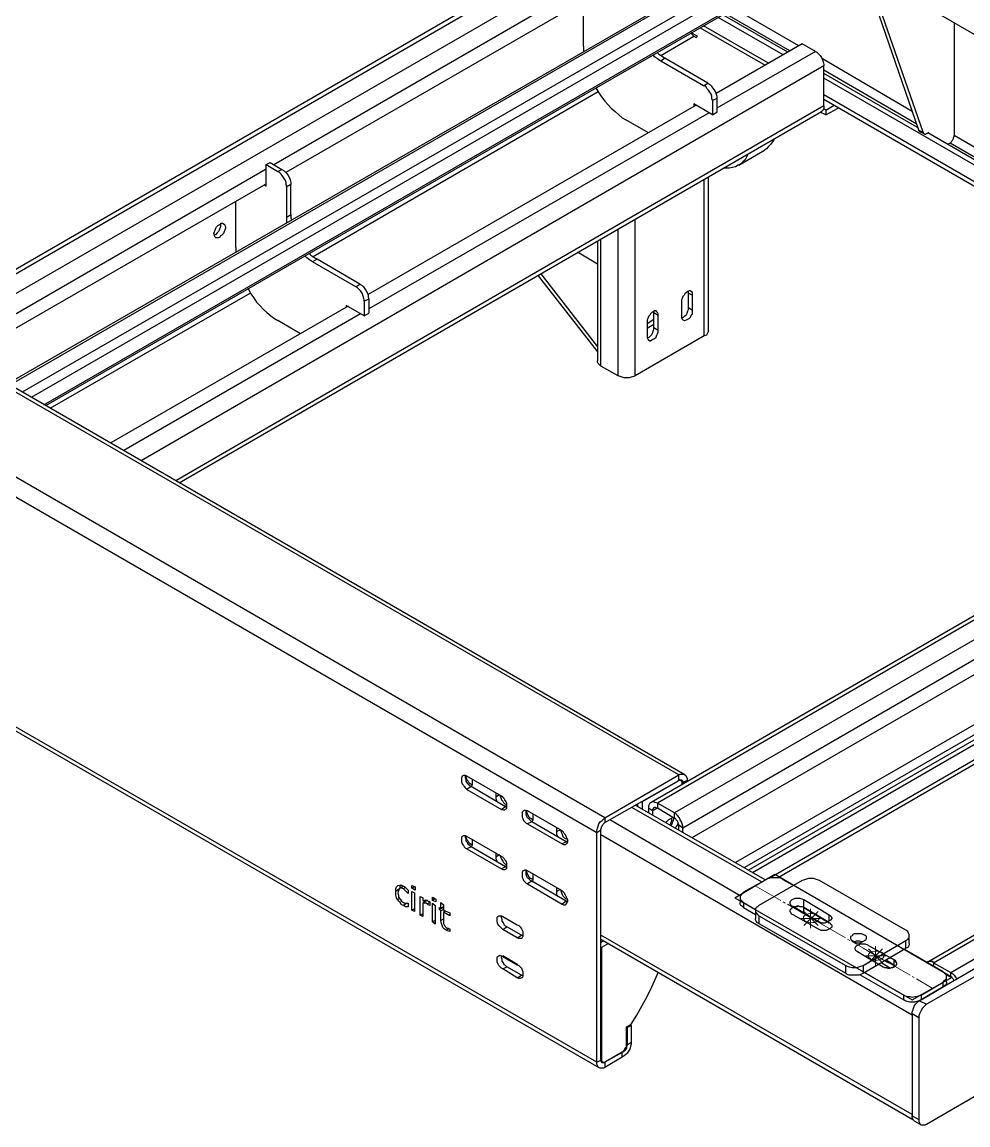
# Model space of a CAD drawing. Header units: millimetres. Extents: x -54 to 6594, y -112 to 3218.
# Drawn here: x 232 to 715, y -112 to 452 of the extents above; entities that cross this region are included whole.
import ezdxf

# ---------------------------------------------------------------- set-up
doc = ezdxf.new("R2010")
doc.units = ezdxf.units.MM
for name, pattern in [('AI-Linetype-1', [19.05, 15.24, -1.27, 1.27, -1.27]), ('AI-Linetype-2', [19.05, 15.24, -1.27, 1.27, -1.27]), ('AI-Linetype-5', [19.05, 15.24, -1.27, 1.27, -1.27]), ('AI-Linetype-6', [19.05, 15.24, -1.27, 1.27, -1.27]), ('AI-Linetype-7', [19.05, 15.24, -1.27, 1.27, -1.27])]:
    doc.linetypes.add(name, pattern=pattern)

# ---------------------------------------------------------------- blocks, each defined once
blk = doc.blocks.new('LKarkas_iso')
at = {"lineweight": 25}
for points in [[(976.14, 297.04), (545.04, 545.75)], [(577.5, 527.05), (176.04, 294.92)], [(177.8, 293.86), (579.61, 525.99)], [(186.62, 288.92), (588.43, 520.7)], [(614.54, 491.77), (224.72, 267.05)], [(225.78, 266.35), (615.95, 491.77)], [(232.13, 262.82), (622.65, 487.89)], [(236.71, 260), (624.77, 484.01)], [(360.54, 378.88), (534.46, 479.42)], [(243.06, 256.12), (624.77, 476.6)], [(244.12, 255.76), (624.06, 475.19)], [(690.39, 396.52), (663.22, 475.19)], [(692.5, 395.46), (665.34, 473.78)], [(366.89, 375), (534.46, 471.66)], [(518.94, 439.21), (518.94, 462.84)], [(629, 439.56), (595.84, 458.61)], [(620.89, 434.97), (587.73, 454.02)], [(623.36, 436.39), (590.2, 455.44)], [(624.42, 437.09), (591.26, 456.14)], [(708.38, 451.56), (708.38, 393.7)], [(575.38, 444.5), (575.03, 444.85), (574.67, 445.21), (574.32, 445.56), (573.97, 446.26)], [(577.14, 444.5), (573.97, 446.26)], [(578.56, 448.73), (611.72, 429.68)], [(613.48, 430.74), (580.32, 449.79)], [(558.45, 434.62), (575.38, 444.5)], [(575.38, 444.5), (576.44, 443.79)], [(576.44, 443.79), (577.14, 444.5)], [(630.77, 440.62), (586.67, 415.22)], [(637.47, 436.74), (630.77, 440.62)], [(518.94, 439.21), (518.94, 437.09), (518.94, 436.74)], [(558.45, 431.8), (556.68, 432.86), (555.27, 433.92), (554.57, 434.97)], [(556.68, 436.03), (557.39, 435.33), (559.15, 434.27), (560.56, 433.21)], [(637.47, 436.74), (587.02, 407.81)], [(637.47, 436.74), (638.17, 436.39), (639.23, 435.33), (639.94, 434.62), (640.64, 433.56), (641, 432.51), (641.35, 431.45), (641.7, 430.04), (641.7, 429.33)], [(641.7, 429.33), (292.81, 227.54)], [(560.56, 433.21), (558.45, 431.8)], [(580.32, 419.1), (558.45, 431.8)], [(582.44, 420.51), (560.56, 433.21)], [(686.86, 406.05), (641, 432.86)], [(641.7, 408.87), (641.7, 429.33)], [(688.97, 399.7), (641.7, 427.21)], [(689.68, 397.93), (641.7, 425.45)], [(918.28, 263.52), (641.7, 422.98)], [(525.29, 418.04), (525.29, 418.04), (526.7, 415.57), (528.11, 413.46), (529.87, 411.34), (531.28, 409.57), (533.05, 407.81), (535.16, 406.05), (536.93, 404.28), (538.69, 402.87), (540.46, 401.81)], [(580.32, 419.1), (582.44, 420.51)], [(584.91, 411.69), (584.55, 412.75), (584.55, 413.81), (584.2, 414.87), (583.49, 415.92), (582.79, 416.98), (582.08, 417.69), (581.38, 418.75), (580.32, 419.1)], [(582.44, 420.51), (583.49, 419.81), (584.2, 419.1), (584.91, 418.04), (585.61, 417.34), (586.32, 415.92), (586.67, 414.87), (587.02, 413.81), (587.02, 412.75)], [(380.65, 331.96), (526.34, 416.28)], [(587.02, 412.75), (584.91, 411.69)], [(584.91, 411.69), (584.91, 404.28)], [(587.02, 412.75), (587.02, 405.69)], [(910.52, 259.29), (641.7, 414.51)], [(641.7, 412.4), (908.76, 258.23)], [(641.7, 408.87), (310.44, 217.31)], [(312.21, 216.25), (640.64, 406.05)], [(576.44, 409.22), (408.87, 312.56)], [(575.38, 409.93), (575.38, 408.87)], [(584.91, 404.28), (575.38, 409.93)], [(641.7, 408.87), (641.7, 407.81), (641.35, 407.11), (641, 406.4), (640.64, 406.05)], [(642.76, 406.75), (641.7, 407.46)], [(642.76, 406.75), (646.99, 409.22)], [(642.76, 404.28), (649.11, 407.81)], [(642.76, 406.75), (642.76, 404.28)], [(583.14, 405.34), (409.22, 305.15)], [(552.1, 395.11), (540.46, 401.81)], [(584.91, 404.28), (587.02, 405.69)], [(642.76, 404.28), (639.94, 405.69)], [(690.74, 395.82), (690.39, 396.17), (690.39, 396.52)], [(690.39, 396.52), (692.5, 395.46)], [(690.74, 395.82), (692.86, 394.76)], [(692.5, 395.46), (692.5, 395.11), (692.86, 394.76), (693.21, 394.41), (693.56, 394.41), (693.91, 394.41), (694.27, 394.76), (694.62, 394.76)], [(695.32, 395.46), (694.62, 394.76)], [(833.26, 315.03), (694.97, 395.11)], [(695.32, 394.76), (695.32, 395.46)], [(616.3, 391.94), (615.6, 390.52), (614.54, 389.11), (613.48, 388.06), (612.42, 387), (611.36, 386.29)], [(706.26, 389.82), (704.85, 389.11)], [(706.26, 389.82), (706.61, 390.17), (706.97, 390.52), (707.32, 391.23), (707.67, 391.58), (708.02, 392.29), (708.02, 392.64), (708.38, 393.35), (708.38, 393.7)], [(832.91, 316.79), (706.26, 389.82)], [(830.44, 323.14), (708.38, 393.7)], [(602.9, 384.17), (602.19, 382.76), (601.49, 381.35), (600.43, 380.29), (599.37, 379.24), (597.96, 378.53), (596.55, 377.82), (595.14, 377.47), (593.37, 377.12), (591.96, 377.12), (590.9, 377.12)], [(598.31, 378.53), (611.36, 386.29)], [(356.66, 378.88), (358.77, 379.94)], [(356.66, 378.88), (362.66, 375.36)], [(356.66, 367.95), (356.66, 378.88)], [(358.77, 379.94), (364.77, 376.41)], [(195.44, 283.63), (356.66, 376.77)], [(362.66, 375.36), (364.77, 376.41)], [(367.24, 367.59), (366.89, 368.65), (366.89, 369.71), (366.54, 370.77), (365.83, 371.83), (365.12, 372.89), (364.42, 373.94), (363.71, 374.65), (362.66, 375.36)], [(364.77, 376.41), (365.83, 375.71), (366.54, 375), (367.24, 374.3), (367.95, 373.24), (368.65, 372.18), (369.01, 371.12), (369.36, 369.71), (369.36, 368.65)], [(582.79, 293.86), (582.79, 372.53)], [(202.14, 280.11), (356.66, 369.01)], [(355.6, 368.65), (356.66, 367.95)], [(369.36, 368.65), (367.24, 367.59)], [(367.24, 352.07), (367.24, 367.59)], [(369.36, 353.48), (369.36, 368.65)], [(580.67, 291.39), (580.67, 371.47)], [(341.14, 336.55), (341.14, 360.19)], [(367.24, 352.07), (369.36, 353.48)], [(367.24, 349.25), (367.24, 350.31), (367.24, 352.07)], [(369.36, 353.48), (369.36, 351.72), (369.71, 350.66)], [(545.39, 270.93), (545.39, 351.01)], [(333.02, 341.84), (332.32, 341.49), (331.61, 341.49), (330.91, 341.49), (330.55, 341.84), (330.2, 342.55), (330.2, 342.9), (329.85, 343.61), (330.2, 344.66), (330.55, 345.37), (330.91, 346.43), (331.26, 347.13), (331.96, 347.84), (332.67, 348.19), (333.37, 348.54), (333.73, 348.9), (334.43, 348.9), (335.14, 348.54), (335.49, 348.19), (335.49, 347.84), (335.84, 347.13), (335.84, 346.43), (335.49, 345.37), (335.14, 344.66), (334.79, 343.61), (334.08, 342.9), (333.37, 342.55), (333.02, 341.84)], [(333.37, 348.9), (333.37, 348.54), (333.37, 347.84), (333.37, 347.13), (333.02, 346.43), (332.67, 345.37), (332.32, 344.66), (331.61, 343.96), (330.91, 343.25), (330.2, 342.9)], [(536.57, 270.93), (536.57, 346.07)], [(525.99, 339.72), (525.99, 278.69)], [(527.76, 275.87), (527.76, 340.78)], [(341.14, 336.55), (341.14, 334.43), (341.14, 334.08)], [(378.88, 333.37), (379.59, 332.67), (381, 331.61), (382.76, 330.55)], [(525.99, 328.08), (515.76, 334.08)], [(380.29, 329.14), (378.88, 330.2), (377.47, 331.26), (376.41, 332.32)], [(382.76, 330.55), (380.29, 329.14)], [(402.52, 316.44), (380.29, 329.14)], [(404.64, 317.85), (382.76, 330.55)], [(495.65, 322.09), (525.99, 283.28)], [(497.06, 323.14), (525.99, 285.75)], [(567.62, 67.03), (129.47, 319.62)], [(570.79, 67.03), (132.64, 319.97)], [(402.52, 316.44), (404.64, 317.85)], [(406.75, 309.03), (406.75, 309.74), (406.4, 311.15), (406.05, 312.21), (405.69, 313.27), (404.99, 314.32), (404.28, 315.03), (403.22, 316.09), (402.52, 316.44)], [(404.64, 317.85), (405.69, 317.15), (406.4, 316.44), (407.11, 315.38), (407.81, 314.32), (408.52, 313.27), (408.87, 312.21), (408.87, 311.15), (409.22, 310.09)], [(246.24, 254.35), (348.54, 313.27)], [(347.49, 315.38), (347.49, 315.38), (348.9, 312.91), (350.31, 310.8), (351.72, 308.68), (353.48, 306.92), (355.25, 304.8), (357.01, 303.39), (359.13, 301.62), (360.89, 300.21), (362.66, 299.16)], [(409.22, 310.09), (406.75, 309.03)], [(409.22, 310.09), (409.22, 303.04)], [(1004.01, 313.27), (553.51, 52.92)], [(1007.18, 312.91), (556.68, 52.56)], [(574.67, 312.21), (574.67, 312.91), (574.67, 313.62), (573.97, 313.97), (573.62, 314.32), (572.91, 314.32), (572.21, 313.97), (571.5, 313.62), (570.79, 312.91), (570.44, 312.21), (569.74, 311.5), (569.38, 310.44), (569.03, 309.74), (569.03, 308.68)], [(572.56, 313.27), (572.56, 313.97)], [(572.56, 305.86), (572.56, 313.27)], [(572.56, 313.27), (574.67, 312.21)], [(574.67, 304.45), (574.67, 312.21)], [(398.64, 306.56), (277.28, 236.71)], [(397.58, 306.92), (397.58, 306.21)], [(406.75, 301.62), (397.58, 306.92)], [(406.75, 309.03), (406.75, 301.62)], [(1016, 307.62), (565.5, 47.62)], [(569.03, 308.68), (569.03, 301.27)], [(569.03, 300.57), (569.38, 300.57), (570.09, 300.92), (570.79, 301.62), (571.5, 302.33), (571.85, 303.04), (572.21, 304.09), (572.56, 304.8), (572.56, 305.86)], [(569.03, 301.27), (569.03, 300.57), (569.38, 299.86), (569.74, 299.51), (570.44, 299.16), (570.79, 299.16), (571.5, 299.51), (572.21, 299.86), (572.91, 300.21), (573.62, 300.92), (573.97, 301.98), (574.67, 302.68), (574.67, 303.74), (574.67, 304.45)], [(572.56, 305.86), (574.67, 304.45)], [(404.99, 302.68), (283.99, 232.83)], [(374.3, 292.45), (362.66, 299.16)], [(406.75, 301.62), (409.22, 303.04)], [(557.04, 301.98), (557.04, 302.68), (556.68, 303.39), (556.33, 303.74), (555.98, 304.09), (555.27, 304.09), (554.57, 303.74), (553.86, 303.39), (553.16, 302.68), (552.8, 301.98), (552.1, 301.27), (551.74, 300.21), (551.39, 299.51), (551.39, 298.8)], [(551.39, 297.74), (554.92, 299.86)], [(551.39, 298.8), (551.39, 291.04)], [(554.92, 303.39), (554.92, 303.74)], [(554.92, 295.63), (554.92, 303.39)], [(554.92, 303.39), (557.04, 301.98)], [(557.04, 294.22), (557.04, 301.98)], [(569.03, 300.57), (569.38, 300.57)], [(1020.59, 300.21), (569.74, 39.86)], [(551.39, 295.27), (554.92, 297.39)], [(551.39, 290.34), (551.74, 290.34), (552.45, 290.69), (553.16, 291.39), (553.86, 292.1), (554.21, 292.81), (554.57, 293.86), (554.92, 294.57), (554.92, 295.63)], [(551.39, 291.04), (551.39, 290.34), (551.74, 289.63), (552.1, 289.28), (552.8, 288.92), (553.16, 288.92), (553.86, 289.28), (554.57, 289.63), (555.27, 289.98), (555.98, 290.69), (556.33, 291.75), (556.68, 292.45), (557.04, 293.51), (557.04, 294.22)], [(554.92, 295.63), (557.04, 294.22)], [(582.79, 293.86), (582.44, 293.16), (582.08, 292.45), (581.73, 291.75), (580.67, 291.39)], [(525.64, 37.39), (87.49, 290.34)], [(580.67, 291.39), (545.39, 270.93)], [(1020.59, 292.45), (574.32, 34.92)], [(527.76, 275.87), (527.05, 276.58), (526.34, 277.28), (525.99, 277.99), (525.99, 278.69)], [(536.57, 270.93), (527.76, 275.87)], [(545.39, 270.93), (544.69, 270.58), (543.28, 270.23), (542.22, 269.87), (541.16, 269.87), (539.75, 269.87), (538.69, 270.23), (537.63, 270.58), (536.57, 270.93)], [(1005.06, 257.88), (596.55, 22.22)], [(1007.18, 254), (601.13, 19.76)], [(1018.47, 257.88), (603.25, 18.34)], [(1020.59, 256.82), (605.37, 16.93)], [(1020.59, 249.06), (613.83, 14.11)], [(618.07, 14.46), (1019.17, 246.24)], [(529.87, 45.16), (198.26, 236.71)], [(1145.47, 231.77), (694.97, -28.58)], [(697.79, -28.93), (1148.64, 231.42)], [(706.61, -33.87), (1157.46, 226.48)], [(525.64, -79.73), (87.49, 172.86)], [(88.9, 170.04), (526.7, -82.55)], [(459.32, 66.32), (458.61, 66.67), (457.91, 66.67), (457.55, 66.67), (456.85, 66.32), (456.49, 65.62), (456.49, 65.26), (456.49, 64.21), (456.49, 63.5), (456.85, 62.44), (457.55, 61.74), (457.91, 61.03), (458.61, 60.32), (459.32, 59.62)], [(461.43, 61.03), (460.73, 61.38), (460.02, 62.09), (459.67, 62.79), (458.96, 63.85), (458.96, 64.56), (458.61, 65.62), (458.61, 66.32), (458.61, 66.67)], [(458.61, 66.67), (458.61, 66.32), (458.96, 65.62), (459.32, 64.56), (460.02, 63.85), (460.37, 63.15), (461.08, 62.44), (461.79, 62.09), (462.14, 62.09)], [(476.96, 56.09), (459.32, 66.32)], [(461.43, 61.03), (461.79, 61.38), (462.14, 62.09), (462.14, 62.79)], [(462.14, 62.79), (462.14, 64.56)], [(529.87, 45.16), (567.62, 67.03)], [(529.87, 42.69), (567.62, 64.21)], [(567.27, 63.85), (548.92, 53.27)], [(567.27, 63.85), (567.27, 64.21)], [(569.38, 62.79), (569.38, 63.15), (569.38, 63.5), (569.03, 63.85), (569.03, 64.21), (568.68, 64.21), (568.32, 64.21), (567.62, 64.21), (567.27, 63.85)], [(567.62, 67.03), (568.32, 67.38), (569.38, 67.38), (570.09, 67.38), (570.79, 67.03), (571.15, 66.67), (571.5, 65.97), (571.85, 65.26), (571.85, 64.21)], [(567.62, 64.21), (567.62, 67.03)], [(567.62, 64.21), (567.97, 64.56), (568.32, 64.56), (568.68, 64.56), (569.03, 64.56), (569.38, 64.21), (569.74, 63.85), (569.74, 63.5), (569.74, 63.15)], [(569.03, 64.21), (567.97, 64.56)], [(569.74, 63.15), (569.38, 63.15)], [(569.38, 62.09), (569.38, 62.79)], [(571.85, 64.21), (569.74, 63.15)], [(569.74, 63.15), (569.74, 62.44)], [(571.85, 64.21), (571.85, 63.5)], [(461.43, 61.03), (459.32, 59.62)], [(459.32, 59.62), (476.96, 49.39)], [(479.07, 50.8), (461.43, 61.03)], [(474.13, 57.86), (474.13, 55.74)], [(475.9, 56.8), (474.13, 55.74)], [(476.25, 56.44), (476.25, 56.09), (476.6, 55.39), (476.96, 54.33), (477.66, 53.62), (478.01, 52.92), (478.72, 52.21), (479.42, 51.86), (479.78, 51.86)], [(474.13, 55.74), (474.13, 55.03), (474.49, 53.97), (474.84, 53.27)], [(476.96, 49.39), (477.66, 49.39), (478.37, 49.04), (478.72, 49.39), (479.42, 49.74), (479.78, 50.09), (479.78, 50.8), (479.78, 51.51), (479.78, 52.56), (479.42, 53.27), (478.72, 54.33), (478.37, 55.03), (477.66, 55.74), (476.96, 56.09)], [(479.07, 50.8), (476.96, 49.39)], [(479.07, 50.8), (479.42, 51.15), (479.78, 51.86)], [(479.78, 50.45), (479.07, 50.8)], [(611.72, 13.41), (545.39, 51.51)], [(546.45, 52.21), (546.45, 51.15)], [(548.57, 53.27), (548.92, 53.27)], [(548.92, 53.27), (548.92, 49.74)], [(556.68, 52.56), (555.62, 52.92), (554.92, 53.27), (554.21, 53.27), (553.51, 52.92), (552.8, 52.56), (552.45, 51.86), (552.1, 51.15), (552.1, 50.09)], [(556.68, 52.56), (556.68, 50.09)], [(565.5, 47.62), (556.68, 52.56)], [(490.36, 48.68), (489.66, 48.68), (488.95, 49.04), (488.24, 48.68), (487.89, 48.33), (487.54, 47.98), (487.54, 47.27), (487.54, 46.57), (487.54, 45.51), (487.89, 44.8), (488.24, 43.74), (488.95, 43.04), (489.66, 42.33), (490.36, 41.98)], [(492.48, 43.04), (491.77, 43.74), (491.07, 44.45), (490.36, 45.16), (490.01, 45.86), (489.66, 46.92), (489.66, 47.62), (489.66, 48.68)], [(489.66, 48.68), (489.66, 48.68), (490.01, 47.62), (490.36, 46.92), (490.71, 45.86), (491.42, 45.16), (492.12, 44.8), (492.83, 44.1), (493.18, 44.1)], [(508, 38.45), (490.36, 48.68)], [(493.18, 44.8), (493.18, 46.92)], [(525.64, 37.39), (525.64, 38.45), (525.99, 39.86), (526.34, 40.92), (526.7, 41.98), (527.4, 43.04), (528.46, 43.74), (529.17, 44.45), (529.87, 45.16)], [(529.87, 45.16), (529.87, 42.69)], [(609.95, 12.35), (543.63, 50.45)], [(552.1, 50.09), (552.1, 47.98)], [(554.21, 48.68), (552.1, 50.09)], [(556.68, 50.09), (555.98, 50.09), (555.62, 50.45), (555.27, 50.45), (554.92, 50.09), (554.57, 50.09), (554.57, 49.74), (554.21, 49.39), (554.21, 48.68)], [(556.68, 50.09), (554.21, 48.68)], [(554.21, 48.68), (554.21, 46.57)], [(565.5, 44.8), (556.68, 50.09)], [(564.44, 45.16), (562.33, 44.1)], [(563.74, 41.27), (564.09, 41.63), (564.44, 42.69), (564.8, 43.39), (565.15, 44.45), (565.15, 45.16)], [(564.8, 45.16), (564.44, 45.16)], [(565.5, 44.8), (565.5, 47.62)], [(569.74, 39.86), (569.74, 40.92), (569.38, 41.98), (569.03, 43.04), (568.32, 44.1), (567.97, 45.16), (566.91, 46.21), (566.21, 46.92), (565.5, 47.62)], [(492.48, 43.04), (490.36, 41.98)], [(490.36, 41.98), (508, 31.75)], [(492.48, 43.04), (492.83, 43.39), (493.18, 44.1), (493.18, 44.8)], [(510.12, 32.81), (492.48, 43.04)], [(505.18, 39.86), (505.18, 38.1)], [(527.76, 38.81), (527.76, 39.51), (528.11, 39.86), (528.11, 40.57), (528.46, 40.92), (528.81, 41.63), (529.17, 41.98), (529.52, 42.33), (529.87, 42.69)], [(599.02, 5.29), (532.34, 44.1)], [(562.33, 44.1), (561.62, 43.39), (560.92, 42.69)], [(560.92, 42.69), (561.27, 43.04)], [(563.39, 41.27), (563.39, 41.98), (563.74, 42.69), (564.09, 43.74), (564.09, 44.45), (564.09, 44.8)], [(567.62, 41.27), (567.62, 41.63), (567.27, 42.33), (567.27, 42.69), (566.91, 43.39), (566.56, 43.74), (566.21, 44.1), (565.86, 44.8), (565.5, 44.8)], [(565.86, 39.86), (566.21, 40.57), (566.91, 41.27), (567.27, 42.33), (567.27, 42.69)], [(567.62, 38.81), (567.62, 41.27)], [(569.74, 39.86), (567.62, 41.27)], [(569.74, 37.75), (569.74, 39.86)], [(459.32, 35.63), (458.61, 35.98), (457.91, 35.98), (457.55, 35.98), (456.85, 35.63), (456.49, 35.28), (456.49, 34.57), (456.49, 33.51), (456.49, 32.81), (456.85, 31.75), (457.55, 31.04), (457.91, 30.34), (458.61, 29.63), (459.32, 29.28)], [(461.43, 30.34), (460.73, 31.04), (460.02, 31.4), (459.67, 32.46), (458.96, 33.16), (458.96, 34.22), (458.61, 34.92), (458.61, 35.63), (458.61, 35.98)], [(458.61, 35.98), (458.61, 35.98), (458.96, 34.92), (459.32, 33.87), (460.02, 33.16), (460.37, 32.46), (461.08, 31.75), (461.79, 31.4), (462.14, 31.4)], [(476.96, 25.4), (459.32, 35.63)], [(462.14, 32.1), (462.14, 34.22)], [(506.94, 38.81), (505.18, 38.1)], [(505.18, 38.1), (505.18, 37.04), (505.18, 36.34), (505.53, 35.63)], [(507.29, 38.81), (507.29, 38.45), (507.65, 37.39), (508, 36.69), (508.35, 35.63), (509.06, 34.92), (509.76, 34.57), (510.47, 34.22), (510.82, 33.87)], [(508, 31.75), (508.71, 31.4), (509.06, 31.4), (509.76, 31.4), (510.12, 31.75), (510.47, 32.1), (510.82, 32.81), (510.82, 33.87), (510.47, 34.57), (510.12, 35.63), (509.76, 36.34), (509.06, 37.04), (508.71, 37.75), (508, 38.45)], [(510.12, 32.81), (510.47, 33.16), (510.82, 33.87)], [(527.76, 38.81), (525.64, 37.39)], [(525.64, -79.73), (525.64, 37.39)], [(527.76, -78.67), (527.76, 38.81)], [(686.86, -55.74), (527.76, 36.34)], [(461.43, 30.34), (459.32, 29.28)], [(459.32, 29.28), (476.96, 19.05)], [(461.43, 30.34), (461.79, 30.69), (462.14, 31.4), (462.14, 32.1)], [(479.07, 20.11), (461.43, 30.34)], [(510.12, 32.81), (508, 31.75)], [(510.82, 32.81), (510.12, 32.81)], [(474.13, 27.16), (474.13, 25.05)], [(475.9, 26.11), (474.13, 25.05)], [(474.13, 25.05), (474.13, 24.34), (474.49, 23.28), (474.84, 22.93)], [(476.25, 25.75), (476.25, 25.75), (476.6, 24.69), (476.96, 23.99), (477.66, 22.93), (478.01, 22.22), (478.72, 21.52), (479.42, 21.17), (479.78, 21.17)], [(476.96, 19.05), (477.66, 18.7), (478.37, 18.7), (478.72, 18.7), (479.42, 19.05), (479.78, 19.4), (479.78, 20.11), (479.78, 20.81), (479.78, 21.87), (479.42, 22.93), (478.72, 23.64), (478.37, 24.34), (477.66, 25.05), (476.96, 25.4)], [(479.07, 20.11), (476.96, 19.05)], [(479.07, 20.11), (479.42, 20.46), (479.78, 21.17)], [(479.78, 19.76), (479.07, 20.11)], [(490.36, 17.99), (489.66, 18.34), (488.95, 18.34), (488.24, 17.99), (487.89, 17.99), (487.54, 17.29), (487.54, 16.58), (487.54, 15.87), (487.54, 14.82), (487.89, 14.11), (488.24, 13.05), (488.95, 12.35), (489.66, 11.64), (490.36, 11.29)], [(492.48, 12.7), (491.77, 13.05), (491.07, 13.76), (490.36, 14.46), (490.01, 15.17), (489.66, 16.23), (489.66, 16.93), (489.66, 17.99)], [(489.66, 17.99), (489.66, 17.99), (490.01, 16.93), (490.36, 16.23), (490.71, 15.17), (491.42, 14.46), (492.12, 14.11), (492.83, 13.76), (493.18, 13.41)], [(508, 7.76), (490.36, 17.99)], [(492.48, 12.7), (490.36, 11.29)], [(490.36, 11.29), (508, 1.06)], [(492.48, 12.35), (492.83, 12.7), (493.18, 13.41), (493.18, 14.11)], [(510.12, 2.47), (492.48, 12.7)], [(493.18, 14.11), (493.18, 16.23)], [(596.19, 4.23), (616.66, 16.23)], [(612.07, 13.41), (600.78, 7.06)], [(630.77, 13.05), (608.54, 0.35)], [(620.89, 13.41), (620.18, 14.11), (619.12, 14.46), (617.71, 14.46), (616.66, 14.46), (615.24, 14.46), (614.19, 14.46), (613.13, 14.11), (612.07, 13.41)], [(616.66, 16.23), (707.32, -36.34)], [(626.18, 10.58), (620.89, 13.41)], [(639.59, 13.05), (638.53, 13.41), (637.47, 13.76), (636.41, 14.11), (635, 14.11), (633.94, 14.11), (632.88, 13.76), (631.82, 13.41), (630.77, 13.05)], [(683.68, -12.35), (639.59, 13.05)], [(422.98, 7.41), (422.98, 8.82), (423.33, 9.88), (424.04, 10.58), (425.45, 10.94), (426.86, 10.23)], [(424.39, 8.47), (422.98, 7.41)], [(424.04, 3.17), (423.33, 4.23), (422.98, 5.64), (422.98, 7.41)], [(426.86, 8.82), (425.8, 9.17), (425.1, 9.17), (424.74, 8.82), (424.39, 7.76), (424.04, 6.7)], [(424.04, 6.7), (424.39, 5.64), (424.39, 4.59), (425.1, 3.53), (425.8, 2.47), (426.86, 1.76)], [(425.1, 9.17), (425.1, 10.23), (425.45, 10.94)], [(426.86, 10.23), (425.1, 9.17)], [(426.86, 10.23), (427.57, 9.88), (428.27, 9.17), (429.33, 8.11)], [(427.92, 9.52), (426.86, 8.82)], [(429.33, 6.35), (427.92, 7.76), (427.21, 8.47), (426.86, 8.82)], [(429.33, 8.11), (429.33, 6.35)], [(429.33, 6.35), (429.33, 6.35)], [(429.33, 6.35), (429.33, 6.35)], [(431.09, 10.58), (432.86, 9.88)], [(431.09, 9.17), (431.09, 10.58)], [(432.51, 9.88), (431.09, 9.17)], [(432.86, 8.11), (431.09, 9.17)], [(431.09, 7.41), (432.51, 6.7)], [(431.09, -2.12), (431.09, 7.41)], [(432.51, 6.7), (432.51, -2.82)], [(432.86, 9.88), (432.86, 8.11)], [(505.18, 9.52), (505.18, 7.41)], [(506.94, 8.47), (505.18, 7.41)], [(505.18, 7.41), (505.18, 6.35), (505.18, 5.64), (505.53, 4.94)], [(507.29, 8.11), (507.29, 7.76), (507.65, 6.7), (508, 6), (508.35, 5.29), (509.06, 4.59), (509.76, 3.88), (510.47, 3.53), (510.82, 3.17)], [(508, 1.06), (508.71, 0.71), (509.06, 0.71), (509.76, 0.71), (510.12, 1.06), (510.47, 1.76), (510.82, 2.47), (510.82, 3.17), (510.47, 3.88), (510.12, 4.94), (509.76, 5.64), (509.06, 6.7), (508.71, 7.06), (508, 7.76)], [(600.78, 7.06), (600.07, 6.35), (599.37, 5.64), (599.02, 4.94), (599.02, 4.23), (599.02, 3.53), (599.37, 3.17), (600.07, 2.47), (600.78, 1.76)], [(424.74, 3.88), (424.04, 3.17)], [(426.86, 0.35), (425.8, 0.71), (425.1, 1.76), (424.39, 2.47), (424.04, 3.17)], [(426.86, 1.76), (427.57, 1.41), (428.27, 1.41)], [(428.62, 1.41), (426.86, 0.35)], [(429.33, -0.35), (427.92, -0.35), (426.86, 0.35)], [(428.27, 1.41), (428.98, 1.41), (429.33, 1.41)], [(429.33, 1.41), (429.33, 1.41)], [(429.33, 1.41), (429.33, 1.41)], [(429.33, 1.41), (429.33, -0.35)], [(435.33, -4.59), (435.33, 4.94)], [(435.33, 4.94), (436.74, 4.23)], [(436.74, 4.23), (436.74, 2.82)], [(436.74, 2.82), (437.44, 2.82), (438.15, 3.17), (438.86, 2.82), (439.56, 2.47)], [(438.86, 2.82), (436.74, 1.41)], [(439.21, 1.06), (438.5, 1.41), (437.8, 1.41), (436.74, 1.41)], [(436.74, 1.41), (436.74, -5.29)], [(437.44, 1.76), (437.44, 2.82)], [(439.21, 2.82), (438.86, 2.82)], [(440.27, 2.12), (439.21, 1.06)], [(440.27, 0.35), (439.56, 0.71), (439.21, 1.06)], [(439.56, 2.47), (439.91, 2.47), (440.27, 2.12)], [(440.27, 2.12), (440.27, 0.35)], [(440.27, 0.35), (440.27, 0.35)], [(440.27, 0.35), (440.27, 0.35)], [(441.68, 4.59), (443.44, 3.53)], [(441.68, 2.82), (441.68, 4.59)], [(443.09, 3.88), (441.68, 2.82)], [(443.44, 2.12), (441.68, 2.82)], [(441.68, 1.41), (443.09, 0.35)], [(441.68, -8.11), (441.68, 1.41)], [(443.09, 0.35), (443.09, -9.17)], [(443.44, 3.53), (443.44, 2.12)], [(445.91, -1.06), (445.91, 1.76)], [(445.91, 1.76), (447.32, 0.71)], [(447.32, 0.71), (447.32, -2.12)], [(510.12, 2.47), (508, 1.06)], [(510.12, 2.47), (510.47, 2.47), (510.82, 3.17)], [(510.82, 2.12), (510.12, 2.47)], [(596.19, 4.23), (686.86, -47.98)], [(599.02, 4.23), (599.02, 1.76)], [(600.78, -0.71), (600.07, 0), (599.37, 0.35), (599.02, 1.06), (599.02, 1.76)], [(600.78, 1.76), (600.78, -0.71)], [(600.78, 1.76), (606.78, -1.76)], [(608.54, 0.35), (607.84, -0.35), (607.13, -0.71), (606.78, -1.41), (606.78, -2.12), (606.78, -2.82), (607.13, -3.53), (607.84, -4.23), (608.54, -4.94)], [(631.47, 3.17), (630.77, 3.53), (629.71, 3.88), (628.65, 3.88), (627.94, 3.88), (626.89, 3.88), (626.18, 3.53), (625.47, 3.17), (624.77, 2.47), (624.42, 2.12), (624.42, 1.41), (624.77, 0.71), (625.12, 0.35), (625.83, 0)], [(625.83, 0), (638.88, -7.76)], [(631.47, -0.71), (630.77, -0.35), (629.71, -0.35), (628.65, 0), (627.94, -0.35), (626.89, -0.35), (626.53, -0.35)], [(631.47, -0.71), (630.77, -0.35), (629.71, -0.35), (628.65, 0), (627.94, -0.35), (626.89, -0.35), (626.53, -0.35)], [(631.47, -0.71), (631.47, 3.17)], [(644.52, -4.59), (631.47, 3.17)], [(432.51, -1.41), (431.09, -2.12)], [(432.51, -2.82), (431.09, -2.12)], [(436.74, -3.88), (435.33, -4.59)], [(436.74, -5.29), (435.33, -4.59)], [(447.32, -0.71), (445.21, -1.76)], [(445.21, -1.76), (445.21, -0.71)], [(445.21, -0.71), (445.91, -1.06)], [(445.91, -2.47), (445.21, -1.76)], [(447.32, -0.35), (445.91, -1.06)], [(447.32, -1.76), (445.91, -2.47)], [(445.91, -7.41), (445.91, -2.47)], [(447.32, -0.71), (447.32, -0.35)], [(447.32, -0.71), (447.32, -0.71)], [(447.32, -2.12), (450.5, -3.53)], [(448.38, -2.47), (447.32, -3.18)], [(450.5, -4.94), (447.32, -3.18)], [(447.32, -3.18), (447.32, -7.76)], [(448.38, -2.82), (448.38, -2.47)], [(450.5, -3.53), (450.5, -4.94)], [(477.66, -11.99), (476.96, -11.29), (476.25, -10.58), (475.54, -9.88), (475.19, -9.17), (474.84, -8.11), (474.84, -7.41), (474.84, -6.35), (474.84, -5.64), (475.19, -5.29), (475.54, -4.94), (476.25, -4.94), (476.96, -4.94), (477.66, -5.29)], [(479.78, -10.58), (479.07, -10.23), (478.37, -9.53), (478.01, -8.47), (477.31, -7.76), (477.31, -6.7), (476.96, -6), (476.96, -5.29), (476.96, -4.94)], [(477.66, -5.29), (485.07, -9.53)], [(600.78, -0.71), (606.78, -4.23)], [(606.78, -2.12), (606.78, -6.35)], [(608.54, -4.94), (608.54, -8.82)], [(608.54, -4.94), (652.99, -30.34)], [(631.47, -0.71), (630.77, -0.35), (630.06, -0.35), (629, 0), (627.94, 0), (627.24, -0.35), (626.53, -0.35), (625.83, -0.71), (625.12, -1.41), (624.77, -1.76), (624.42, -2.12), (624.42, -2.82), (624.77, -3.18), (625.12, -3.88), (625.83, -4.23)], [(625.83, -4.23), (638.88, -11.64)], [(631.47, -0.71), (644.52, -8.47)], [(631.47, -3.53), (631.47, -0.71)], [(643.82, -8.11), (631.47, -0.71)], [(643.82, -8.11), (631.47, -0.71)], [(638.88, -7.76), (639.59, -8.11), (640.64, -8.47), (641.7, -8.47), (642.41, -8.47), (643.47, -8.11), (644.17, -7.76), (644.88, -7.41), (645.58, -7.06), (645.94, -6.35), (645.94, -6), (645.58, -5.29), (645.23, -4.94), (644.52, -4.59)], [(644.52, -7.76), (644.52, -4.59)], [(443.09, -7.41), (441.68, -8.11)], [(443.09, -9.17), (441.68, -8.11)], [(447.32, -6.7), (445.91, -7.41)], [(448.73, -12.35), (447.67, -11.64), (446.97, -10.94), (446.62, -9.88), (446.26, -8.82), (445.91, -7.41)], [(447.32, -7.76), (447.32, -8.82), (447.67, -9.53)], [(447.67, -9.53), (448.03, -10.23), (448.38, -10.58), (449.09, -11.29)], [(477.66, -11.99), (479.78, -10.58)], [(487.19, -14.82), (479.78, -10.58)], [(485.07, -9.53), (485.77, -9.88), (486.48, -10.58), (487.19, -11.64), (487.54, -12.35), (487.89, -13.05), (487.89, -14.11), (487.89, -14.82), (487.89, -15.52), (487.54, -16.23), (487.19, -16.58), (486.48, -16.58), (485.77, -16.58), (485.07, -16.23)], [(608.54, -8.82), (607.84, -8.47), (607.13, -7.76), (606.78, -7.06), (606.78, -6.35)], [(608.54, -8.82), (652.99, -34.22)], [(638.88, -11.64), (639.59, -11.99), (640.29, -12.35), (641.35, -12.35), (642.41, -12.35), (643.11, -12.35), (643.82, -11.99), (644.52, -11.64), (645.23, -11.29), (645.58, -10.94), (645.94, -10.58), (645.94, -9.88), (645.58, -9.53), (645.23, -8.82), (644.52, -8.47)], [(450.14, -11.64), (448.73, -12.35)], [(450.5, -13.05), (449.44, -12.7), (448.73, -12.35)], [(449.09, -11.29), (449.79, -11.29), (450.14, -11.64)], [(450.14, -11.64), (450.5, -11.64)], [(450.5, -11.64), (450.5, -13.05)], [(485.07, -16.23), (477.66, -11.99)], [(485.07, -16.23), (487.19, -14.82)], [(487.89, -15.17), (487.19, -14.82)], [(686.86, -106.54), (527.76, -14.82)], [(656.52, -14.46), (656.17, -15.17), (655.46, -15.52), (655.46, -16.23), (655.46, -16.58), (655.81, -17.29), (656.17, -17.64), (656.87, -17.99), (657.58, -18.34), (658.28, -18.7), (659.34, -18.7), (660.4, -18.7), (661.11, -18.34), (662.16, -17.99), (662.52, -17.64), (663.22, -17.29), (663.57, -16.58), (663.57, -16.23), (663.57, -15.52), (663.22, -15.17), (662.52, -14.82), (661.81, -14.46), (661.11, -14.11), (660.05, -14.11), (658.99, -14.11), (658.28, -14.11), (657.22, -14.11), (656.52, -14.46)], [(683.68, -17.64), (684.74, -16.93), (685.09, -16.23), (685.45, -15.87), (685.45, -15.17), (685.45, -14.46), (685.09, -13.76), (684.74, -13.05), (683.68, -12.35)], [(685.45, -19.05), (685.45, -15.17)], [(527.76, -16.93), (687.21, -109.01)], [(529.17, -17.64), (527.76, -18.7)], [(527.76, -20.81), (528.11, -21.17)], [(531.64, -19.05), (528.11, -21.17)], [(528.11, -21.17), (528.11, -78.32)], [(661.46, -18.34), (661.11, -18.34), (660.05, -17.99), (658.99, -17.99), (658.28, -17.99), (657.58, -18.34)], [(664.63, -20.11), (663.93, -19.76), (662.87, -19.4), (662.16, -19.4), (661.11, -19.4), (660.4, -19.4), (659.69, -19.76), (658.99, -20.11), (658.28, -20.46), (657.93, -20.81), (657.58, -21.52), (657.58, -21.87), (657.93, -22.58), (658.28, -22.93), (658.99, -23.28)], [(661.81, -30.34), (683.68, -17.64)], [(661.81, -34.22), (683.68, -21.52)], [(664.63, -20.11), (677.69, -27.52)], [(702.73, -33.51), (682.98, -22.23)], [(683.68, -21.52), (683.68, -17.64)], [(685.45, -19.05), (685.45, -19.76), (685.09, -20.46), (684.74, -21.17), (683.68, -21.52)], [(477.66, -32.1), (476.96, -31.75), (476.25, -31.04), (475.54, -30.34), (475.19, -29.28), (474.84, -28.58), (474.84, -27.52), (474.84, -26.81), (474.84, -26.11), (475.19, -25.75), (475.54, -25.4), (476.25, -25.05), (476.96, -25.4), (477.66, -25.75)], [(479.78, -31.04), (479.07, -30.34), (478.37, -29.99), (478.01, -28.93), (477.31, -28.22), (477.31, -27.16), (476.96, -26.46), (476.96, -25.75), (476.96, -25.4)], [(485.42, -29.99), (477.66, -25.4)], [(477.66, -25.75), (485.07, -29.99)], [(658.99, -23.28), (672.04, -31.04)], [(672.04, -31.04), (672.75, -31.4), (673.45, -31.4), (674.51, -31.75), (675.57, -31.75), (676.27, -31.4), (676.98, -31.4), (677.69, -31.04), (678.39, -30.69), (678.74, -29.99), (679.1, -29.63), (679.1, -28.93), (678.74, -28.58), (678.39, -27.87), (677.69, -27.52)], [(672.04, -31.04), (672.75, -31.4), (673.81, -31.4), (674.86, -31.75), (675.57, -31.75), (676.63, -31.4), (677.33, -31.04), (678.04, -30.69), (678.74, -30.34), (679.1, -29.63), (679.1, -29.28), (678.74, -28.58), (678.39, -28.22), (677.69, -27.52)], [(677.69, -30.34), (673.45, -27.52)], [(677.69, -30.34), (673.45, -27.52)], [(677.69, -27.52), (675.57, -26.46)], [(677.69, -30.34), (677.69, -27.52)], [(477.66, -32.1), (479.78, -31.04)], [(485.07, -36.69), (477.66, -32.1)], [(487.19, -35.28), (479.78, -31.04)], [(485.07, -29.99), (485.77, -30.34), (486.48, -31.04), (487.19, -31.75), (487.54, -32.81), (487.89, -33.51), (487.89, -34.57), (487.89, -35.28), (487.89, -35.98), (487.54, -36.69), (487.19, -36.69), (486.48, -37.04), (485.77, -37.04), (485.07, -36.69)], [(652.99, -34.22), (652.99, -30.34)], [(652.99, -30.34), (653.7, -30.69), (654.76, -31.04), (656.17, -31.4), (657.22, -31.4), (658.64, -31.4), (659.69, -31.04), (660.75, -30.69), (661.81, -30.34)], [(661.81, -30.34), (661.81, -34.22)], [(669.92, -29.63), (672.04, -31.04)], [(671.34, -28.93), (675.92, -31.75)], [(677.69, -31.04), (677.69, -30.34)], [(678.39, -30.69), (677.69, -30.34)], [(678.39, -30.69), (677.69, -30.34)], [(723.55, -29.28), (690.74, -48.33)], [(694.27, -28.93), (694.97, -28.58), (695.32, -28.22), (696.38, -28.22), (697.09, -28.22), (697.79, -28.93)], [(727.07, -31.4), (694.27, -50.09)], [(697.79, -28.93), (697.79, -30.69)], [(697.79, -28.93), (706.61, -33.87)], [(702.73, -38.81), (703.44, -38.1), (704.14, -37.39), (704.5, -37.04), (704.5, -36.34), (704.5, -35.63), (704.14, -34.93), (703.44, -34.22), (702.73, -33.51)], [(485.07, -36.69), (487.19, -35.28)], [(487.89, -35.63), (487.19, -35.28)], [(543.28, -60.33), (546.1, -55.74), (548.92, -50.8), (551.39, -46.21), (553.86, -41.28), (555.98, -36.34), (557.04, -33.87)], [(661.81, -34.22), (660.75, -34.93), (659.69, -35.28), (658.64, -35.28), (657.22, -35.28), (656.17, -35.28), (654.76, -35.28), (653.7, -34.93), (652.99, -34.22)], [(660.05, -34.93), (682.62, -47.98)], [(662.52, -33.87), (682.62, -45.51)], [(686.86, -47.98), (707.32, -36.34)], [(691.44, -45.51), (702.73, -38.81)], [(704.5, -38.81), (704.5, -39.51), (704.14, -40.22), (703.44, -40.57), (702.73, -41.28)], [(702.73, -41.28), (702.73, -38.81)], [(704.14, -34.93), (706.61, -36.34)], [(704.5, -35.28), (704.5, -35.28)], [(704.5, -38.81), (704.5, -36.34)], [(706.61, -33.87), (707.67, -34.57), (708.38, -35.28), (709.08, -36.34), (709.79, -37.04)], [(706.61, -36.34), (706.61, -33.87)], [(706.61, -36.34), (707.32, -36.69), (707.67, -37.04), (708.02, -37.75), (708.38, -38.1)], [(702.73, -41.28), (691.44, -47.98)], [(691.44, -47.98), (702.73, -41.28)], [(704.5, -40.22), (704.14, -39.86)], [(682.62, -47.98), (682.62, -45.51)], [(682.62, -45.51), (683.33, -45.86), (684.39, -46.21), (685.8, -46.21), (686.86, -46.57), (688.27, -46.21), (689.33, -46.21), (690.39, -45.86), (691.44, -45.51)], [(691.44, -47.98), (690.39, -48.33), (689.33, -48.68), (688.27, -49.04), (686.86, -49.04), (685.8, -49.04), (684.39, -48.68), (683.33, -48.33), (682.62, -47.98)], [(686.86, -55.03), (686.86, -53.98), (687.21, -53.27), (687.56, -52.21), (687.92, -51.15), (688.62, -50.09), (689.33, -49.39), (690.03, -48.68), (690.74, -48.33)], [(694.27, -50.09), (693.56, -50.8), (692.86, -51.51), (692.15, -52.21), (691.44, -53.27), (691.09, -54.33), (690.74, -55.03), (690.39, -56.09), (690.39, -57.15)], [(690.74, -48.33), (694.27, -50.09)], [(691.44, -45.51), (691.44, -47.98)], [(686.86, -55.03), (686.86, -107.24)], [(690.39, -57.15), (686.86, -55.03)], [(686.86, -55.74), (686.86, -106.54)], [(540.81, -61.74), (543.28, -60.33)], [(540.81, -70.91), (540.81, -61.74)], [(541.16, -62.09), (543.28, -61.03)], [(543.28, -61.03), (542.92, -60.68)], [(543.28, -61.03), (543.28, -69.5)], [(690.39, -57.15), (690.39, -109.01)], [(541.16, -62.09), (540.81, -62.09)], [(541.16, -62.09), (541.16, -70.91)], [(543.28, -69.5), (543.28, -70.56), (542.92, -71.61), (542.57, -73.03), (541.87, -74.08), (541.16, -75.14), (540.46, -75.85), (539.75, -76.55), (538.69, -77.26)], [(541.16, -70.91), (541.16, -71.26), (540.81, -71.97), (540.81, -72.67), (540.46, -73.03), (540.1, -73.73), (539.75, -74.08), (539.4, -74.44), (538.69, -74.79)], [(538.69, -74.44), (539.04, -74.44), (539.4, -74.08), (539.75, -73.38), (540.1, -73.03), (540.46, -72.32), (540.81, -71.97), (540.81, -71.26), (540.81, -70.91)], [(541.16, -70.91), (540.81, -70.91)], [(541.16, -70.91), (543.28, -69.5)], [(525.64, -79.73), (527.76, -78.67)], [(527.76, -77.96), (528.11, -78.32)], [(529.87, -79.73), (529.52, -80.08), (529.17, -80.08), (528.81, -80.08), (528.46, -80.08), (528.11, -79.73), (528.11, -79.37), (527.76, -79.02), (527.76, -78.67)], [(528.11, -78.32), (528.11, -78.67), (528.11, -79.02), (528.46, -79.37), (528.81, -79.73), (529.52, -79.73), (529.87, -79.73), (530.22, -79.37)], [(538.69, -74.79), (529.87, -79.73)], [(538.69, -77.26), (529.87, -82.55)], [(530.22, -79.37), (538.69, -74.44)], [(538.69, -74.79), (538.69, -74.44)], [(538.69, -77.26), (538.69, -74.79)], [(529.87, -82.55), (529.17, -82.9), (528.46, -82.9), (527.4, -82.9), (526.7, -82.55), (526.34, -82.2), (525.99, -81.49), (525.64, -80.79), (525.64, -79.73)], [(527.76, -79.02), (528.81, -79.73)], [(529.87, -79.73), (529.87, -79.73)], [(529.87, -79.73), (529.87, -82.55)], [(694.27, -111.48), (727.07, -92.43)], [(687.92, -109.71), (687.92, -109.71), (687.56, -109.36), (687.21, -108.66), (686.86, -107.95), (686.86, -107.24)], [(686.86, -107.24), (690.39, -109.01)], [(687.92, -109.71), (691.44, -111.83)], [(690.39, -109.01), (690.39, -110.07), (690.74, -110.77), (691.09, -111.48), (691.44, -111.83), (692.15, -111.83), (692.86, -111.83), (693.56, -111.83), (694.27, -111.48)]]:
    blk.add_lwpolyline(points, dxfattribs=at)
at = {"linetype": 'AI-Linetype-7', "lineweight": 18}
blk.add_lwpolyline([(606.63, 10.43), (697.22, -41.87)], dxfattribs=at)
at = {"linetype": 'AI-Linetype-5', "lineweight": 18}
blk.add_lwpolyline([(628.72, -2.33), (641.98, -9.98)], dxfattribs=at)
at = {"linetype": 'AI-Linetype-1', "lineweight": 18}
blk.add_lwpolyline([(638.94, -7.26), (639.27, -6.77), (639.41, -6.25), (639.34, -5.72), (639.08, -5.22), (638.63, -4.77), (638.01, -4.38), (637.26, -4.08), (636.41, -3.89), (635.51, -3.81), (634.61, -3.85), (633.74, -4), (632.95, -4.26), (632.28, -4.62), (631.76, -5.05), (631.43, -5.54), (631.29, -6.06), (631.36, -6.59), (631.63, -7.09), (632.08, -7.54), (632.69, -7.93), (633.45, -8.23), (634.29, -8.42), (635.19, -8.5), (636.1, -8.46), (636.97, -8.31), (637.76, -8.05), (638.42, -7.69), (638.94, -7.26)], dxfattribs=at)
at = {"lineweight": 18}
for points in [[(631.47, -9.88), (638.88, -2.82)], [(631.47, -2.82), (638.88, -9.88)], [(635, -11.29), (635, -1.41)], [(640.29, -6.35), (630.06, -6.35)], [(664.63, -28.93), (671.69, -21.87)], [(664.63, -21.87), (671.69, -28.93)], [(668.16, -30.34), (668.16, -20.46)], [(673.45, -25.4), (663.22, -25.4)]]:
    blk.add_lwpolyline(points, dxfattribs=at)
at = {"linetype": 'AI-Linetype-6', "lineweight": 18}
blk.add_lwpolyline([(661.87, -21.46), (675.13, -29.12)], dxfattribs=at)
at = {"linetype": 'AI-Linetype-2', "lineweight": 18}
blk.add_lwpolyline([(672.08, -26.39), (672.42, -25.9), (672.56, -25.38), (672.49, -24.86), (672.23, -24.36), (671.77, -23.9), (671.16, -23.52), (670.41, -23.22), (669.56, -23.03), (668.66, -22.95), (667.75, -22.98), (666.88, -23.14), (666.09, -23.4), (665.42, -23.76), (664.91, -24.19), (664.58, -24.68), (664.44, -25.19), (664.5, -25.72), (664.77, -26.22), (665.22, -26.68), (665.84, -27.06), (666.59, -27.36), (667.43, -27.55), (668.33, -27.63), (669.24, -27.59), (670.11, -27.44), (670.9, -27.18), (671.57, -26.82), (672.08, -26.39)], dxfattribs=at)

msp = doc.modelspace()

# ---------------------------------------------------------------- block references
msp.add_blockref('LKarkas_iso', (0, 0))

doc.saveas('drawing.dxf')
